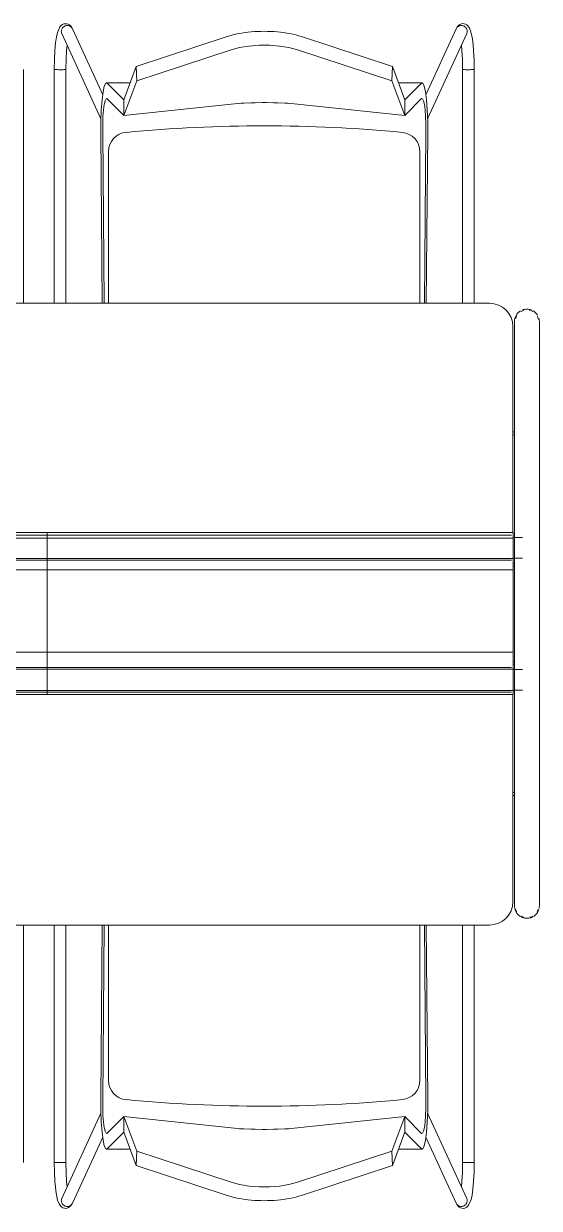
# Model space of a CAD drawing. Header units: millimetres. Extents: x 90978 to 295199, y -4084 to 97293.
# Drawn here: x 161036 to 161700, y 24075 to 25599 of the extents above; entities that cross this region are included whole.
import ezdxf

# ---------------------------------------------------------------- set-up
doc = ezdxf.new("R2010")
doc.units = ezdxf.units.MM
doc.header["$MEASUREMENT"] = 0
doc.layers.add('G-IMPT', color=8, linetype='CONTINUOUS', lineweight=9)
doc.layers.add('I-FURN', color=8, linetype='CONTINUOUS', lineweight=9)

msp = doc.modelspace()

# ---------------------------------------------------------------- linework, layer by layer
at = {"layer": 'G-IMPT'}
for p, q in [((160466.2, 24944.7), (161066.2, 24944.7)), ((160466.2, 24937.1), (161066.2, 24937.1)), ((161066.2, 24937.1), (161066.2, 24944.7)), ((161066.2, 24944.7), (161666.2, 24944.7)), ((161066.2, 24944.7), (161066.2, 24937.1)), ((161066.2, 24910.9), (161066.2, 24937.1)), ((161066.2, 24937.1), (161666.2, 24937.1)), ((161066.2, 24937.1), (161066.2, 24910.9)), ((161666.2, 24937.1), (161666.2, 24944.7)), ((161666.2, 24910.9), (161666.2, 24937.1)), ((160466.2, 24910.9), (161066.2, 24910.9)), ((161066.2, 24896.5), (161066.2, 24910.9)), ((161066.2, 24910.9), (161666.2, 24910.9)), ((161066.2, 24910.9), (161066.2, 24896.5)), ((161666.2, 24896.5), (161666.2, 24910.9)), ((160466.2, 24896.5), (161066.2, 24896.5)), ((161066.2, 24790.6), (161066.2, 24896.5)), ((161066.2, 24896.5), (161666.2, 24896.5)), ((161066.2, 24896.5), (161066.2, 24790.6)), ((161666.2, 24790.6), (161666.2, 24896.5)), ((160466.2, 24790.6), (161066.2, 24790.6)), ((161066.2, 24768.6), (161066.2, 24790.6)), ((161066.2, 24790.6), (161666.2, 24790.6)), ((161066.2, 24790.6), (161066.2, 24768.6)), ((161666.2, 24768.6), (161666.2, 24790.6)), ((160466.2, 24768.6), (161066.2, 24768.6)), ((161066.2, 24741.1), (161066.2, 24768.6)), ((161066.2, 24768.6), (161666.2, 24768.6)), ((161066.2, 24768.6), (161066.2, 24741.1)), ((161666.2, 24741.1), (161666.2, 24768.6)), ((160466.2, 24741.1), (161066.2, 24741.1)), ((161066.2, 24735.9), (161066.2, 24741.1)), ((161066.2, 24741.1), (161666.2, 24741.1)), ((161066.2, 24741.1), (161066.2, 24735.9)), ((161666.2, 24735.9), (161666.2, 24741.1)), ((160466.2, 24735.9), (161066.2, 24735.9)), ((161066.2, 24735.9), (161666.2, 24735.9))]:
    msp.add_line(p, q, dxfattribs=at)
at = {"layer": 'I-FURN'}
for p, q in [((161079.5, 25587.7), (161082.7, 25595.2)), ((161082.7, 25595.2), (161084.3, 25597)), ((161084.3, 25597), (161086, 25598.2)), ((161086, 25598.2), (161087.9, 25598.9)), ((161087.9, 25598.9), (161089.7, 25599.1)), ((161089.7, 25599.1), (161091.5, 25599)), ((161091.5, 25599), (161093.3, 25598.5)), ((161093.3, 25598.5), (161094.9, 25597.6)), ((161094.9, 25597.6), (161096.3, 25596.5)), ((161096.3, 25596.5), (161098, 25594.3)), ((161098, 25594.3), (161098.8, 25592.7)), ((161137.9, 25507.7), (161098.8, 25592.7)), ((161592.8, 25592.7), (161553.8, 25507.7)), ((161592.8, 25592.7), (161594.3, 25595.3)), ((161594.3, 25595.3), (161595.9, 25597)), ((161595.9, 25597), (161597.7, 25598.2)), ((161597.7, 25598.2), (161599.5, 25598.9)), ((161599.5, 25598.9), (161601.3, 25599.2)), ((161601.3, 25599.2), (161603.2, 25599)), ((161603.2, 25599), (161604.9, 25598.5)), ((161604.9, 25598.5), (161606.5, 25597.6)), ((161606.5, 25597.6), (161607.9, 25596.5)), ((161607.9, 25596.5), (161610, 25593.6)), ((161610, 25593.6), (161611.8, 25588.8)), ((161077.2, 25574.4), (161078.3, 25582.1)), ((161078.3, 25582.1), (161079.5, 25587.7)), ((161085.1, 25586.5), (161085.1, 25586.5)), ((161085.1, 25586.5), (161085.2, 25586.4)), ((161085.2, 25586.4), (161135.6, 25476.8)), ((161180.9, 25544), (161298.1, 25582.5)), ((161393.7, 25582.5), (161510.7, 25544)), ((161556.1, 25476.8), (161606.4, 25586.4)), ((161606.4, 25586.4), (161606.4, 25586.3)), ((161611.8, 25588.8), (161613.7, 25579.5)), ((161613.7, 25579.5), (161614.7, 25571.9)), ((161075.7, 25553.1), (161076.3, 25564.7)), ((161076.3, 25564.7), (161077.2, 25574.4)), ((161090.7, 25553), (161091.3, 25564.2)), ((161091.3, 25564.2), (161092, 25571.5)), ((161303.2, 25565.6), (161181.6, 25525.6)), ((161314, 25568.5), (161303.2, 25565.6)), ((161326.2, 25570.4), (161314, 25568.5)), ((161339.2, 25571.5), (161326.2, 25570.4)), ((161352.5, 25571.5), (161339.2, 25571.5)), ((161365.5, 25570.4), (161352.5, 25571.5)), ((161377.6, 25568.5), (161365.5, 25570.4)), ((161388.5, 25565.6), (161377.6, 25568.5)), ((161510.1, 25525.6), (161388.5, 25565.6)), ((161599.6, 25571.6), (161600.2, 25565)), ((161600.2, 25565), (161600.9, 25552.6)), ((161614.7, 25571.9), (161615.3, 25564.5)), ((161615.3, 25564.5), (161615.9, 25552.2)), ((161075.5, 25540.1), (161075.7, 25553.1)), ((161090.5, 25540.1), (161090.7, 25553)), ((161600.9, 25552.6), (161601.1, 25540.1)), ((161615.9, 25552.2), (161616.1, 25540.1)), ((161036.1, 25239.5), (161036.1, 25540.1)), ((161075.5, 25540.1), (161075.5, 25239.5)), ((161075.8, 25540.1), (161075.5, 25540.1)), ((161076.5, 25540.1), (161075.8, 25540.1)), ((161077.8, 25540.1), (161076.5, 25540.1)), ((161079.3, 25540.1), (161077.8, 25540.1)), ((161081.1, 25540), (161079.3, 25540.1)), ((161083.1, 25540), (161081.1, 25540)), ((161085, 25540), (161083.1, 25540)), ((161086.8, 25540), (161085, 25540)), ((161088.4, 25540.1), (161086.8, 25540)), ((161089.5, 25540.1), (161088.4, 25540.1)), ((161090.3, 25540.1), (161089.5, 25540.1)), ((161090.5, 25540.1), (161090.3, 25540.1)), ((161090.5, 25239.5), (161090.5, 25540.1)), ((161180.9, 25544), (161165, 25501.2)), ((161181.6, 25525.6), (161180.9, 25544)), ((161510.7, 25544), (161510.1, 25525.6)), ((161526.7, 25501.2), (161510.7, 25544)), ((161601.1, 25540.1), (161601.1, 25239.5)), ((161601.4, 25540.1), (161601.1, 25540.1)), ((161602.1, 25540.1), (161601.4, 25540.1)), ((161603.3, 25540.1), (161602.1, 25540.1)), ((161604.8, 25540), (161603.3, 25540.1)), ((161606.6, 25540), (161604.8, 25540)), ((161608.6, 25540), (161606.6, 25540)), ((161610.5, 25540), (161608.6, 25540)), ((161612.3, 25540.1), (161610.5, 25540)), ((161613.9, 25540.1), (161612.3, 25540.1)), ((161615.1, 25540.1), (161613.9, 25540.1)), ((161615.9, 25540.1), (161615.1, 25540.1)), ((161616.1, 25540.1), (161615.9, 25540.1)), ((161616.1, 25239.5), (161616.1, 25540.1)), ((161138.3, 25511.3), (161139.9, 25518.6)), ((161139.9, 25518.6), (161141.7, 25522.5)), ((161141.7, 25522.5), (161143.6, 25522.5)), ((161173.1, 25523), (161142.7, 25523)), ((161143.6, 25522.5), (161165, 25501.1)), ((161181.6, 25525.6), (161165, 25481)), ((161526.7, 25481), (161510.1, 25525.6)), ((161549, 25523), (161518.5, 25523)), ((161526.7, 25501.1), (161548.1, 25522.5)), ((161548.1, 25522.5), (161549.9, 25522.5)), ((161549.9, 25522.5), (161551.7, 25518.6)), ((161551.7, 25518.6), (161553.3, 25511.3)), ((161136, 25488.2), (161137, 25501)), ((161137, 25501), (161138.3, 25511.3)), ((161140.9, 25500.1), (161139.8, 25495.2)), ((161142.1, 25502.6), (161140.9, 25500.1)), ((161143.3, 25502.7), (161142.1, 25502.6)), ((161165, 25481), (161143.3, 25502.7)), ((161165, 25501.1), (161165, 25481)), ((161165, 25481), (161165, 25501.1)), ((161548.4, 25502.7), (161526.7, 25481)), ((161526.7, 25481), (161526.7, 25501.1)), ((161526.7, 25501.1), (161526.7, 25481)), ((161549.6, 25502.6), (161548.4, 25502.7)), ((161550.8, 25500.1), (161549.6, 25502.6)), ((161551.9, 25495.2), (161550.8, 25500.1)), ((161553.3, 25511.3), (161554.7, 25501)), ((161554.7, 25501), (161555.6, 25488.2)), ((161135.4, 25473.8), (161136, 25488.2)), ((161138.9, 25488.3), (161138.2, 25479.8)), ((161139.8, 25495.2), (161138.9, 25488.3)), ((161165, 25481), (161303.2, 25495.7)), ((161303.2, 25495.7), (161165, 25481)), ((161316, 25496.8), (161303.2, 25495.7)), ((161314, 25496.6), (161319.3, 25497)), ((161328.5, 25497.4), (161316, 25496.8)), ((161328.5, 25497.4), (161333.9, 25497.5)), ((161342.9, 25497.7), (161333.9, 25497.5)), ((161343, 25497.7), (161348.7, 25497.7)), ((161357.7, 25497.5), (161348.7, 25497.7)), ((161357.7, 25497.5), (161363.1, 25497.4)), ((161375.7, 25496.8), (161363.1, 25497.4)), ((161372.3, 25497), (161377.6, 25496.6)), ((161388.5, 25495.7), (161375.7, 25496.8)), ((161388.5, 25495.7), (161526.7, 25481)), ((161526.7, 25481), (161388.5, 25495.7)), ((161552.8, 25488.3), (161551.9, 25495.2)), ((161553.4, 25479.8), (161552.8, 25488.3)), ((161555.6, 25488.2), (161556.2, 25473.8)), ((161135.3, 25458.8), (161135.4, 25473.8)), ((161137.9, 25470.2), (161137.8, 25460.2)), ((161138.2, 25479.8), (161137.9, 25470.2)), ((161553.8, 25470.2), (161553.4, 25479.8)), ((161553.9, 25460.2), (161553.8, 25470.2)), ((161556.2, 25473.8), (161556.3, 25458.8)), ((161137.2, 25239.5), (161135.3, 25458.8)), ((161137.8, 25460.2), (161139.7, 25239.5)), ((161552, 25239.5), (161553.9, 25460.2)), ((161556.3, 25458.8), (161554.4, 25239.5)), ((161145.4, 25434.6), (161145.4, 25239.5)), ((161546.2, 25239.5), (161546.2, 25434.5)), ((161635.8, 25239.5), (159895.8, 25239.5)), ((161665.8, 24944.7), (161665.8, 25209.5)), ((161667.9, 25216), (161667.9, 24997.4)), ((161699.9, 24997.4), (161699.9, 25216)), ((161667.9, 25102.5), (161667.9, 25100.4)), ((161699.9, 25100.4), (161699.9, 25102.5)), ((161667.9, 25074), (161665.8, 25074)), ((161665.8, 25070), (161667.9, 25070)), ((161667.9, 24997.4), (161667.9, 24957.8)), ((161667.9, 24997.4), (161667.9, 24997.1)), ((161667.9, 24997.1), (161667.9, 24996.7)), ((161667.9, 24996.7), (161667.9, 24996.2)), ((161667.9, 24996.2), (161667.9, 24995.7)), ((161667.9, 24995.7), (161667.9, 24995.1)), ((161699.9, 24947.8), (161699.9, 24997.4)), ((161699.9, 24997.1), (161699.9, 24997.4)), ((161699.9, 24996.7), (161699.9, 24997.1)), ((161699.9, 24996.3), (161699.9, 24996.7)), ((161699.9, 24995.7), (161699.9, 24996.3)), ((161699.9, 24995.1), (161699.9, 24995.7)), ((161667.9, 24995.1), (161667.9, 24994.4)), ((161667.9, 24994.4), (161667.9, 24993.6)), ((161667.9, 24993.6), (161667.9, 24992.8)), ((161667.9, 24992.8), (161667.9, 24991.9)), ((161667.9, 24991.9), (161667.9, 24990.9)), ((161667.9, 24990.9), (161667.9, 24989.8)), ((161667.9, 24989.8), (161667.9, 24988.7)), ((161667.9, 24988.7), (161667.9, 24987.5)), ((161667.9, 24987.5), (161667.9, 24986.3)), ((161667.9, 24986.3), (161667.9, 24985)), ((161667.9, 24985), (161667.9, 24983.6)), ((161667.9, 24983.6), (161667.9, 24982.2)), ((161667.9, 24982.2), (161667.9, 24980.7)), ((161667.9, 24980.7), (161667.9, 24979.2)), ((161699.9, 24994.4), (161699.9, 24995.1)), ((161699.9, 24993.7), (161699.9, 24994.4)), ((161699.9, 24992.8), (161699.9, 24993.7)), ((161699.9, 24991.9), (161699.9, 24992.8)), ((161699.9, 24990.9), (161699.9, 24991.9)), ((161699.9, 24989.9), (161699.9, 24990.9)), ((161699.9, 24988.8), (161699.9, 24989.9)), ((161699.9, 24987.6), (161699.9, 24988.8)), ((161699.9, 24986.4), (161699.9, 24987.6)), ((161699.9, 24985.1), (161699.9, 24986.4)), ((161699.9, 24983.7), (161699.9, 24985.1)), ((161699.9, 24982.3), (161699.9, 24983.7)), ((161699.9, 24980.8), (161699.9, 24982.3)), ((161699.9, 24979.3), (161699.9, 24980.8)), ((161667.9, 24979.2), (161667.9, 24977.6)), ((161667.9, 24977.6), (161667.9, 24976)), ((161667.9, 24976), (161667.9, 24974.3)), ((161667.9, 24974.3), (161667.9, 24972.6)), ((161667.9, 24972.6), (161667.9, 24970.8)), ((161667.9, 24970.8), (161667.9, 24969)), ((161667.9, 24969), (161667.9, 24967.2)), ((161667.9, 24967.2), (161667.9, 24965.4)), ((161667.9, 24965.4), (161667.9, 24963.5)), ((161699.9, 24977.7), (161699.9, 24979.3)), ((161699.9, 24976.1), (161699.9, 24977.7)), ((161699.9, 24974.4), (161699.9, 24976.1)), ((161699.9, 24972.7), (161699.9, 24974.4)), ((161699.9, 24970.9), (161699.9, 24972.7)), ((161699.9, 24969.1), (161699.9, 24970.9)), ((161699.9, 24967.3), (161699.9, 24969.1)), ((161699.9, 24965.4), (161699.9, 24967.3)), ((161699.9, 24963.5), (161699.9, 24965.4)), ((161667.9, 24963.5), (161667.9, 24961.6)), ((161667.9, 24961.6), (161667.9, 24959.6)), ((161667.9, 24959.6), (161667.9, 24957.7)), ((161667.9, 24957.7), (161667.9, 24955.7)), ((161667.9, 24955.7), (161667.9, 24953.7)), ((161667.9, 24953.7), (161667.9, 24951.7)), ((161667.9, 24951.7), (161667.9, 24949.7)), ((161667.9, 24949.7), (161667.9, 24947.8)), ((161699.9, 24961.6), (161699.9, 24963.5)), ((161699.9, 24959.7), (161699.9, 24961.6)), ((161699.9, 24957.8), (161699.9, 24959.7)), ((161699.9, 24955.8), (161699.9, 24957.8)), ((161699.9, 24953.8), (161699.9, 24955.8)), ((161699.9, 24951.8), (161699.9, 24953.8)), ((161699.9, 24949.8), (161699.9, 24951.8)), ((161699.9, 24947.8), (161699.9, 24949.8)), ((161663.9, 24941), (159867.9, 24941)), ((161678.3, 24938.2), (161666.2, 24938.2)), ((161667.9, 24947.8), (161667.9, 24732.2)), ((161699.9, 24732.2), (161699.9, 24947.8)), ((159867.9, 24909), (161663.9, 24909)), ((161666.2, 24911.7), (161678.2, 24911.7)), ((161666.2, 24905), (161667.9, 24905)), ((161666.2, 24901), (161667.9, 24901)), ((161663.9, 24771), (159867.9, 24771)), ((161667.9, 24779), (161666.2, 24779)), ((161668.1, 24775), (161666.2, 24775)), ((161678.2, 24768.2), (161666.2, 24768.2)), ((159867.9, 24739), (161663.9, 24739)), ((161666.2, 24741.7), (161678.2, 24741.7)), ((161665.8, 24469.5), (161665.8, 24735.9)), ((161667.9, 24732.2), (161667.9, 24682.6)), ((161667.9, 24732.2), (161667.9, 24730.2)), ((161667.9, 24730.2), (161667.9, 24728.2)), ((161667.9, 24728.2), (161667.9, 24726.2)), ((161667.9, 24726.2), (161667.9, 24724.2)), ((161667.9, 24724.2), (161667.9, 24722.2)), ((161667.9, 24722.2), (161667.9, 24720.3)), ((161699.9, 24730.3), (161699.9, 24732.2)), ((161699.9, 24682.6), (161699.9, 24731.4)), ((161699.9, 24728.3), (161699.9, 24730.3)), ((161699.9, 24726.3), (161699.9, 24728.3)), ((161699.9, 24724.3), (161699.9, 24726.3)), ((161699.9, 24722.3), (161699.9, 24724.3)), ((161699.9, 24720.4), (161699.9, 24722.3)), ((161667.9, 24720.3), (161667.9, 24718.3)), ((161667.9, 24718.3), (161667.9, 24716.4)), ((161667.9, 24716.4), (161667.9, 24714.6)), ((161667.9, 24714.6), (161667.9, 24712.7)), ((161667.9, 24712.7), (161667.9, 24710.9)), ((161667.9, 24710.9), (161667.9, 24709.1)), ((161667.9, 24709.1), (161667.9, 24707.3)), ((161667.9, 24707.3), (161667.9, 24705.6)), ((161699.9, 24718.4), (161699.9, 24720.4)), ((161699.9, 24716.5), (161699.9, 24718.4)), ((161699.9, 24714.6), (161699.9, 24716.5)), ((161699.9, 24712.8), (161699.9, 24714.6)), ((161699.9, 24710.9), (161699.9, 24712.8)), ((161699.9, 24709.2), (161699.9, 24710.9)), ((161699.9, 24707.4), (161699.9, 24709.2)), ((161699.9, 24705.7), (161699.9, 24707.4)), ((161667.9, 24705.6), (161667.9, 24703.9)), ((161667.9, 24703.9), (161667.9, 24702.3)), ((161667.9, 24702.3), (161667.9, 24700.7)), ((161667.9, 24700.7), (161667.9, 24699.2)), ((161667.9, 24699.2), (161667.9, 24697.7)), ((161667.9, 24697.7), (161667.9, 24696.3)), ((161667.9, 24696.3), (161667.9, 24694.9)), ((161667.9, 24694.9), (161667.9, 24693.6)), ((161667.9, 24693.6), (161667.9, 24692.4)), ((161667.9, 24692.4), (161667.9, 24691.2)), ((161667.9, 24691.2), (161667.9, 24690.1)), ((161699.9, 24704), (161699.9, 24705.7)), ((161699.9, 24702.4), (161699.9, 24704)), ((161699.9, 24700.8), (161699.9, 24702.4)), ((161699.9, 24699.3), (161699.9, 24700.8)), ((161699.9, 24697.8), (161699.9, 24699.3)), ((161699.9, 24696.4), (161699.9, 24697.8)), ((161699.9, 24695), (161699.9, 24696.4)), ((161699.9, 24693.7), (161699.9, 24695)), ((161699.9, 24692.4), (161699.9, 24693.7)), ((161699.9, 24691.3), (161699.9, 24692.4)), ((161699.9, 24690.1), (161699.9, 24691.3)), ((161667.9, 24690.1), (161667.9, 24689)), ((161667.9, 24689), (161667.9, 24688.1)), ((161667.9, 24688.1), (161667.9, 24687.2)), ((161667.9, 24687.2), (161667.9, 24686.3)), ((161667.9, 24686.3), (161667.9, 24685.6)), ((161667.9, 24685.6), (161667.9, 24684.9)), ((161667.9, 24684.9), (161667.9, 24684.3)), ((161667.9, 24684.3), (161667.9, 24683.7)), ((161667.9, 24683.7), (161667.9, 24683.3)), ((161667.9, 24683.3), (161667.9, 24682.9)), ((161667.9, 24682.9), (161667.9, 24682.6)), ((161667.9, 24682.6), (161667.9, 24464)), ((161699.9, 24689.1), (161699.9, 24690.1)), ((161699.9, 24688.1), (161699.9, 24689.1)), ((161699.9, 24687.2), (161699.9, 24688.1)), ((161699.9, 24686.4), (161699.9, 24687.2)), ((161699.9, 24685.6), (161699.9, 24686.4)), ((161699.9, 24684.9), (161699.9, 24685.6)), ((161699.9, 24684.3), (161699.9, 24684.9)), ((161699.9, 24683.8), (161699.9, 24684.3)), ((161699.9, 24683.3), (161699.9, 24683.8)), ((161699.9, 24682.9), (161699.9, 24683.3)), ((161699.9, 24682.6), (161699.9, 24682.9)), ((161699.9, 24464), (161699.9, 24682.6)), ((161667.9, 24610), (161665.8, 24610)), ((161665.8, 24606), (161667.9, 24606)), ((161667.9, 24579.6), (161667.9, 24577.5)), ((161699.9, 24577.5), (161699.9, 24579.6)), ((159895.8, 24439.5), (161635.8, 24439.5)), ((161036.1, 24134.1), (161036.1, 24439.5)), ((161075.5, 24439.5), (161075.5, 24134.1)), ((161090.5, 24134.1), (161090.5, 24439.5)), ((161135.3, 24215.4), (161137.3, 24439.5)), ((161139.7, 24439.5), (161137.8, 24214)), ((161145.4, 24439.5), (161145.4, 24239.6)), ((161546.2, 24239.7), (161546.2, 24439.5)), ((161553.9, 24214), (161551.9, 24439.5)), ((161554.4, 24439.5), (161556.3, 24215.4)), ((161601.1, 24439.5), (161601.1, 24134.1)), ((161616.1, 24134.1), (161616.1, 24439.5)), ((161135.4, 24200.4), (161135.3, 24215.4)), ((161137.8, 24214), (161137.9, 24204)), ((161137.9, 24204), (161138.2, 24194.4)), ((161553.4, 24194.4), (161553.8, 24204)), ((161553.8, 24204), (161553.9, 24214)), ((161556.3, 24215.4), (161556.2, 24200.4)), ((161135.6, 24197.4), (161085.2, 24087.8)), ((161136, 24186), (161135.4, 24200.4)), ((161138.2, 24194.4), (161138.9, 24185.9)), ((161143.3, 24171.5), (161165, 24193.2)), ((161165, 24193.2), (161181.6, 24148.6)), ((161303.2, 24178.5), (161165, 24193.2)), ((161165, 24193.2), (161165, 24173.1)), ((161165, 24193.2), (161303.2, 24178.5)), ((161165, 24173.1), (161165, 24193.2)), ((161526.7, 24193.2), (161388.5, 24178.5)), ((161388.5, 24178.5), (161526.7, 24193.2)), ((161510.1, 24148.6), (161526.7, 24193.2)), ((161526.7, 24173.1), (161526.7, 24193.2)), ((161526.7, 24193.2), (161548.4, 24171.5)), ((161526.7, 24193.2), (161526.7, 24173.1)), ((161552.8, 24185.9), (161553.4, 24194.4)), ((161556.2, 24200.4), (161555.6, 24186)), ((161606.4, 24087.8), (161556.1, 24197.4)), ((161137, 24173.2), (161136, 24186)), ((161138.3, 24162.9), (161137, 24173.2)), ((161138.9, 24185.9), (161139.8, 24179)), ((161139.8, 24179), (161140.9, 24174.1)), ((161140.9, 24174.1), (161142.1, 24171.6)), ((161165, 24173.1), (161143.6, 24151.7)), ((161165, 24173), (161180.9, 24130.2)), ((161303.2, 24178.5), (161316, 24177.4)), ((161319.3, 24177.2), (161314, 24177.5)), ((161316, 24177.4), (161328.5, 24176.8)), ((161333.9, 24176.7), (161328.5, 24176.8)), ((161333.9, 24176.7), (161342.9, 24176.5)), ((161348.7, 24176.5), (161343, 24176.5)), ((161348.7, 24176.5), (161357.7, 24176.7)), ((161363.1, 24176.8), (161357.7, 24176.7)), ((161363.1, 24176.8), (161375.7, 24177.4)), ((161377.6, 24177.5), (161372.3, 24177.2)), ((161375.7, 24177.4), (161388.5, 24178.5)), ((161510.7, 24130.2), (161526.7, 24173)), ((161548.1, 24151.7), (161526.7, 24173.1)), ((161549.6, 24171.6), (161550.8, 24174.1)), ((161550.8, 24174.1), (161551.9, 24179)), ((161551.9, 24179), (161552.8, 24185.9)), ((161554.7, 24173.2), (161553.3, 24162.9)), ((161555.6, 24186), (161554.7, 24173.2)), ((161098.8, 24081.5), (161137.9, 24166.5)), ((161139.9, 24155.5), (161138.3, 24162.9)), ((161142.1, 24171.6), (161143.3, 24171.5)), ((161548.4, 24171.5), (161549.6, 24171.6)), ((161553.3, 24162.9), (161551.7, 24155.5)), ((161553.8, 24166.5), (161592.8, 24081.5)), ((161141.7, 24151.7), (161139.9, 24155.5)), ((161143.6, 24151.7), (161141.7, 24151.7)), ((161142.7, 24151.2), (161173.1, 24151.2)), ((161180.9, 24130.2), (161181.6, 24148.6)), ((161181.6, 24148.6), (161303.2, 24108.6)), ((161388.5, 24108.6), (161510.1, 24148.6)), ((161510.1, 24148.6), (161510.7, 24130.2)), ((161518.5, 24151.2), (161549, 24151.2)), ((161549.9, 24151.7), (161548.1, 24151.7)), ((161551.7, 24155.5), (161549.9, 24151.7)), ((161075.5, 24134.1), (161075.8, 24134.1)), ((161075.7, 24122), (161075.5, 24134.1)), ((161075.8, 24134.1), (161076.5, 24134.1)), ((161076.5, 24134.1), (161077.8, 24134.1)), ((161077.8, 24134.1), (161079.3, 24134.1)), ((161079.3, 24134.1), (161081.1, 24134.1)), ((161081.1, 24134.1), (161083.1, 24134.1)), ((161083.1, 24134.1), (161085, 24134.1)), ((161085, 24134.1), (161086.8, 24134.1)), ((161086.8, 24134.1), (161088.4, 24134.1)), ((161088.4, 24134.1), (161089.5, 24134.1)), ((161089.5, 24134.1), (161090.3, 24134.1)), ((161090.3, 24134.1), (161090.5, 24134.1)), ((161090.7, 24121.6), (161090.5, 24134.1)), ((161298.1, 24091.7), (161180.9, 24130.2)), ((161510.7, 24130.2), (161393.7, 24091.7)), ((161601.1, 24134.1), (161600.9, 24121.2)), ((161601.1, 24134.1), (161601.4, 24134.1)), ((161601.4, 24134.1), (161602.1, 24134.1)), ((161602.1, 24134.1), (161603.3, 24134.1)), ((161603.3, 24134.1), (161604.8, 24134.1)), ((161604.8, 24134.1), (161606.6, 24134.1)), ((161606.6, 24134.1), (161608.6, 24134.1)), ((161608.6, 24134.1), (161610.5, 24134.1)), ((161610.5, 24134.1), (161612.3, 24134.1)), ((161612.3, 24134.1), (161613.9, 24134.1)), ((161613.9, 24134.1), (161615.1, 24134.1)), ((161615.1, 24134.1), (161615.9, 24134.1)), ((161615.9, 24134.1), (161616.1, 24134.1)), ((161616.1, 24134.1), (161615.9, 24121)), ((161076.3, 24109.7), (161075.7, 24122)), ((161091.4, 24109.2), (161090.7, 24121.6)), ((161600.9, 24121.2), (161600.3, 24110)), ((161615.9, 24121), (161615.3, 24109.5)), ((161077, 24102.3), (161076.3, 24109.7)), ((161077.9, 24094.7), (161077, 24102.3)), ((161092, 24102.6), (161091.4, 24109.2)), ((161303.2, 24108.6), (161314, 24105.7)), ((161314, 24105.7), (161326.2, 24103.7)), ((161326.2, 24103.7), (161339.2, 24102.7)), ((161339.2, 24102.7), (161352.5, 24102.7)), ((161352.5, 24102.7), (161365.5, 24103.7)), ((161365.5, 24103.7), (161377.6, 24105.7)), ((161377.6, 24105.7), (161388.5, 24108.6)), ((161600.3, 24110), (161599.6, 24102.7)), ((161614.4, 24099.8), (161613.3, 24092.1)), ((161615.3, 24109.5), (161614.4, 24099.8)), ((161079.8, 24085.4), (161077.9, 24094.7)), ((161081.7, 24080.6), (161079.8, 24085.4)), ((161085.2, 24087.8), (161085.3, 24087.9)), ((161098.8, 24081.5), (161097.3, 24078.9)), ((161593.7, 24079.9), (161592.8, 24081.5)), ((161606.5, 24087.7), (161606.4, 24087.8)), ((161606.5, 24087.6), (161606.5, 24087.7)), ((161612.1, 24086.5), (161608.9, 24079)), ((161613.3, 24092.1), (161612.1, 24086.5)), ((161083.8, 24077.7), (161081.7, 24080.6)), ((161085.1, 24076.6), (161083.8, 24077.7)), ((161086.7, 24075.7), (161085.1, 24076.6)), ((161088.5, 24075.2), (161086.7, 24075.7)), ((161090.3, 24075), (161088.5, 24075.2)), ((161092.1, 24075.3), (161090.3, 24075)), ((161094, 24076), (161092.1, 24075.3)), ((161095.7, 24077.2), (161094, 24076)), ((161097.3, 24078.9), (161095.7, 24077.2)), ((161595.4, 24077.7), (161593.7, 24079.9)), ((161596.8, 24076.5), (161595.4, 24077.7)), ((161598.4, 24075.7), (161596.8, 24076.5)), ((161600.1, 24075.2), (161598.4, 24075.7)), ((161601.9, 24075), (161600.1, 24075.2)), ((161603.8, 24075.3), (161601.9, 24075)), ((161605.6, 24076), (161603.8, 24075.3)), ((161607.3, 24077.2), (161605.6, 24076)), ((161608.9, 24079), (161607.3, 24077.2))]:
    msp.add_line(p, q, dxfattribs=at)
for centre, radius, start, end in [((161635.8, 25209.5), 30, 0, 90), ((161684, 25216), 15, 105, 120), ((161684, 25216), 15, 60, 79.655), ((161684, 25216), 15, 150, 165), ((161684, 25216), 15, 10.067, 30), ((161635.8, 24469.5), 30, 270, 0), ((161683.9, 24464), 15, 195, 210), ((161683.9, 24464), 15, 240, 255), ((161683.9, 24464), 15, 285, 300), ((161683.9, 24464), 15, 330, 345)]:
    msp.add_arc(centre, radius, start, end, dxfattribs=at)
for centre, major_axis, ratio, start_param, end_param in [((161345.7, 23590.8), (1881.5, 0), 0.997564, 1.47613, 1.665355), ((161170.4, 25434.6), (25, 0), 0.997564, 1.665355, 3.141593), ((161521.2, 25434.5), (25, 0), 0.997564, 0, 1.47613), ((161683.9, 25216), (-16, 0), 0.991239, 5.26191, 6.283185), ((161683.9, 25216), (-16, 0), 0.991239, 4.712389, 5.07403), ((161683.9, 25216), (-16, 0), 0.991239, 4.350748, 4.712389), ((161683.9, 25216), (-16, 0), 0.991239, 3.7065, 4.164127), ((161683.9, 25216), (-16, 0), 0.991239, 3.141593, 3.347596), ((161683.9, 24464), (-16, 0), 0.991239, 0, 1.570796), ((161683.9, 24464), (-16, 0), 0.991239, 2.932099, 3.141593), ((161683.9, 24464), (-16, 0), 0.991239, 1.570796, 2.8108), ((161170.4, 24239.6), (25, 0), 0.997564, 3.141593, 4.61783), ((161521.2, 24239.7), (25, 0), 0.997564, 4.807055, 6.283185), ((161345.7, 26083.4), (1881.5, 0), 0.997564, 4.61783, 4.807055)]:
    msp.add_ellipse(centre, major_axis=major_axis, ratio=ratio, start_param=start_param, end_param=end_param, dxfattribs=at)
for points in [[(161084.6, 25588.6), (161084.5, 25589.2), (161084.6, 25590.5), (161085.2, 25592.3), (161086.2, 25594), (161087.6, 25595.3), (161089.4, 25596.3), (161091.3, 25596.8), (161093.2, 25596.8), (161095.1, 25596.3), (161096.8, 25595.3), (161098.1, 25594), (161098.7, 25592.9), (161099, 25592.3)], [(161592.7, 25592.3), (161592.9, 25592.9), (161593.5, 25594), (161594.9, 25595.3), (161596.5, 25596.3), (161598.4, 25596.8), (161600.4, 25596.8), (161602.3, 25596.3), (161604, 25595.3), (161605.4, 25594), (161606.5, 25592.3), (161607.1, 25590.5), (161607.1, 25589.2), (161607, 25588.6)], [(161085, 25586.8), (161084.8, 25587.3), (161084.7, 25587.9), (161084.6, 25588.6)], [(161085.2, 25586.4), (161085.2, 25586.4), (161085.2, 25586.4), (161085.2, 25586.4)], [(161298.1, 25582.5), (161307.3, 25585.6), (161328.4, 25589.6), (161363.3, 25589.6), (161384.4, 25585.6), (161393.7, 25582.5)], [(161606.4, 25586.4), (161606.4, 25586.4), (161606.4, 25586.4), (161606.4, 25586.4)], [(161607, 25588.6), (161607, 25587.9), (161606.8, 25587.3), (161606.6, 25586.8)], [(161099, 24081.9), (161098.7, 24081.3), (161098.1, 24080.2), (161096.8, 24078.9), (161095.1, 24077.9), (161093.2, 24077.4), (161091.3, 24077.4), (161089.4, 24077.9), (161087.6, 24078.9), (161086.2, 24080.2), (161085.2, 24081.9), (161084.6, 24083.7), (161084.5, 24085), (161084.6, 24085.6)], [(161084.6, 24085.6), (161084.7, 24086.2), (161084.8, 24086.9), (161085, 24087.4)], [(161085.2, 24087.8), (161085.2, 24087.8), (161085.2, 24087.8), (161085.2, 24087.8)], [(161393.7, 24091.7), (161384.4, 24088.6), (161363.3, 24084.6), (161328.4, 24084.6), (161307.3, 24088.6), (161298.1, 24091.7)], [(161607, 24085.6), (161607.1, 24085), (161607.1, 24083.7), (161606.5, 24081.9), (161605.4, 24080.2), (161604, 24078.9), (161602.3, 24077.9), (161600.4, 24077.4), (161598.4, 24077.4), (161596.5, 24077.9), (161594.9, 24078.9), (161593.5, 24080.2), (161592.9, 24081.3), (161592.7, 24081.9)], [(161606.4, 24087.8), (161606.4, 24087.8), (161606.4, 24087.8), (161606.4, 24087.8)], [(161606.6, 24087.4), (161606.8, 24086.9), (161607, 24086.2), (161607, 24085.6)]]:
    msp.add_open_spline(points, degree=3, dxfattribs=at)

doc.saveas('drawing.dxf')
